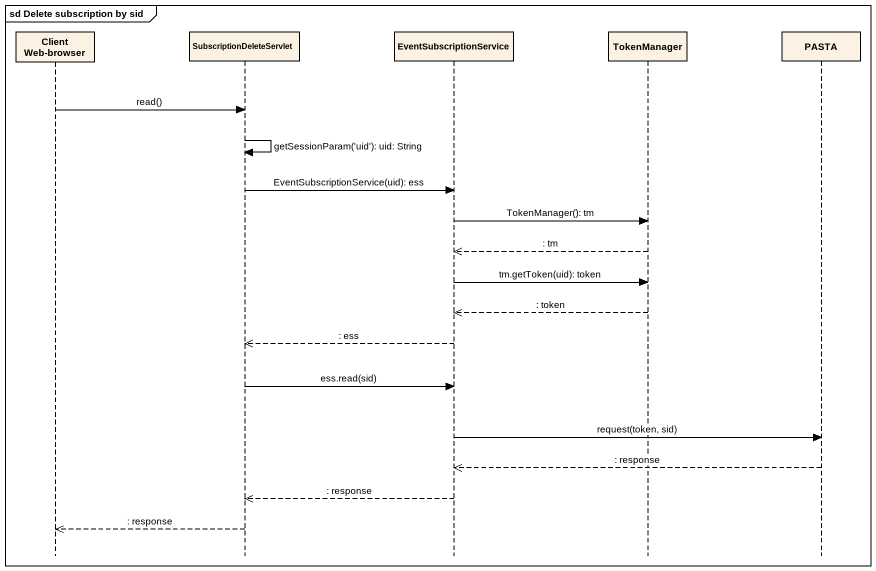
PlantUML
@startuml
mainframe sd Delete subscription by sid
hide footbox
participant "Client Web-browser" as Client_Web_browser
participant SubscriptionDeleteServlet
participant EventSubscriptionService
participant TokenManager
participant PASTA

Client_Web_browser -> SubscriptionDeleteServlet : read()
SubscriptionDeleteServlet -> SubscriptionDeleteServlet : getSessionParam('uid'): uid: String
SubscriptionDeleteServlet -> EventSubscriptionService : EventSubscriptionService(uid): ess
EventSubscriptionService -> TokenManager : TokenManager(): tm
TokenManager -->> EventSubscriptionService : : tm
EventSubscriptionService -> TokenManager : tm.getToken(uid): token
TokenManager -->> EventSubscriptionService : : token
EventSubscriptionService -->> SubscriptionDeleteServlet : : ess
SubscriptionDeleteServlet -> EventSubscriptionService : ess.read(sid)
EventSubscriptionService -> PASTA : request(token, sid)
PASTA -->> EventSubscriptionService : : response
EventSubscriptionService -->> SubscriptionDeleteServlet : : response
SubscriptionDeleteServlet -->> Client_Web_browser : : response
@enduml
